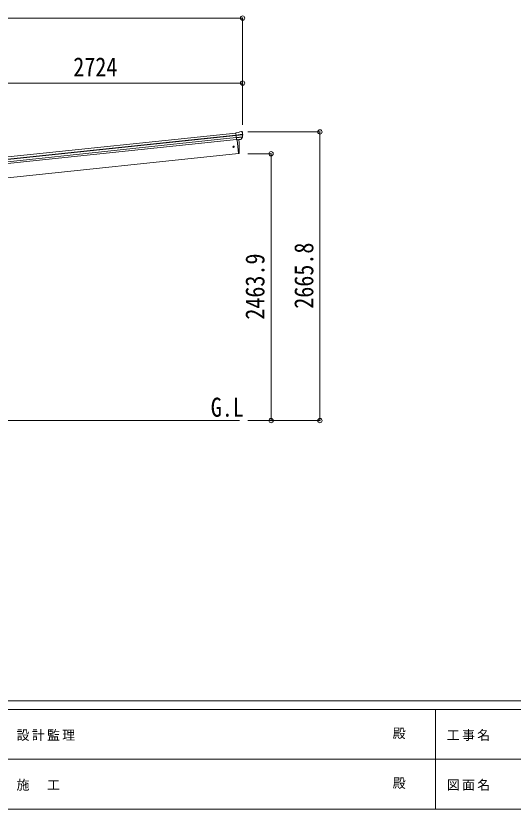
# Model space of a CAD drawing. Units: millimetres at full size, sheet at 1:40. Extents: x -11243 to 11243, y -7760 to 7760.
# Drawn here: x -4470 to 119, y -7760 to -435 of the extents above; entities that cross this region are included whole.
import ezdxf
from ezdxf.enums import TextEntityAlignment as Align

# ---------------------------------------------------------------- set-up
doc = ezdxf.new("R2010")
doc.units = ezdxf.units.MM
doc.header["$LTSCALE"] = 40
doc.header["$PDMODE"] = 32
doc.header["$PDSIZE"] = 40
for name, color, linetype, lineweight in [('0-0_0', 7, 'Continuous', 9), ('0-3_ELV2', 4, 'Continuous', 9), ('0-6_OTH_LINE', 6, 'Continuous', 9), ('F-0_240', 7, 'Continuous', 9)]:
    doc.layers.add(name, color=color, linetype=linetype, lineweight=lineweight)
doc.layers.add('0-7_SHAPE', color=7, linetype='Continuous')
doc.styles.add('ＭＳ ゴシック', font='')
doc.styles.get('ＭＳ ゴシック').set_extended_font_data('MS Gothic')

msp = doc.modelspace()

# ---------------------------------------------------------------- linework, layer by layer
at = {"layer": '0-0_0'}
msp.add_line((-4924.07, -4172.36), (-2406.62, -4172.36), dxfattribs=at)
at = {"layer": '0-3_ELV2'}
for p, q in [((-5041.66, -1790.31), (-2440.41, -1516.91)), ((-5039.67, -1809.2), (-2438.42, -1535.8)), ((-2414.1, -1512.13), (-2440.62, -1514.91)), ((-2433.83, -1579.47), (-2440.62, -1514.91)), ((-2438.46, -1535.44), (-2378.72, -1529.17)), ((-2378.24, -1535.03), (-2437.85, -1541.3)), ((-2414.1, -1512.13), (-2402.5, -1505.16)), ((-2401.27, -1504.75), (-2387.78, -1503.33)), ((-2384.11, -1504.42), (-2384.12, -1504.41)), ((-2384.11, -1504.42), (-2378.93, -1508.61)), ((-2377.55, -1512.31), (-2377.86, -1510.46)), ((-5039.23, -1813.38), (-2437.99, -1539.98)), ((-5037.15, -1833.24), (-2435.9, -1559.84)), ((-2434.14, -1576.58), (-5035.39, -1849.98)), ((-2379.08, -1551.79), (-2436.11, -1557.78)), ((-2380.47, -1556.45), (-2435.64, -1562.25)), ((-2390.48, -1574.68), (-2433.86, -1579.24)), ((-2433.83, -1579.47), (-2423.89, -1578.42)), ((-2426.95, -1578.74), (-2413.56, -1706.13)), ((-2423.89, -1578.42), (-2423.62, -1578.49)), ((-2423.62, -1578.49), (-2398.29, -1575.82)), ((-2398.29, -1575.82), (-2398.03, -1575.7)), ((-2398.03, -1575.7), (-2390.34, -1574.9)), ((-2389.03, -1573.03), (-2379.58, -1554.73)), ((-2387.98, -1573.46), (-2377.86, -1555.2)), ((-2413.56, -1706.13), (-4924.07, -1970)), ((-2413.56, -1706.13), (-2411.51, -1705.85))]:
    msp.add_line(p, q, dxfattribs=at)
msp.add_circle((-2460.36, -1643.58), 6.5, dxfattribs=at)
for centre, radius, start, end in [((-2400.95, -1507.73), 3, 96.02369, 120.97631), ((-2387.26, -1508.3), 5, 51.04426, 95.95574), ((-2571.1, -1533.96), 192.44, 1.4271, 6.57578), ((-2578.44, -1533.42), 200.2, 354.20009, 359.53883), ((-2333.45, -1527.05), 45.32, 182.67122, 185.64518), ((-2378.06, -1536.37), 1.35, 95.1605, 97.91927), ((-2375.45, -1534.81), 2.74, 179.02151, 184.43412), ((-2578.44, -1533.42), 202, 354.13916, 6), ((-3308.17, -1665.93), 900, 357.63919, 5.64987), ((-2390.6, -1572.01), 2.99, 285.2717, 331.00739), ((-2382.25, -1553.35), 3, 332.69111, 354.20009), ((-2380.48, -1553.74), 3, 331, 354.13916), ((-2411.93, -1702.88), 3, 278, 357.63919)]:
    msp.add_arc(centre, radius, start, end, dxfattribs=at)
for centre, major_axis, ratio, start_param, end_param in [((-2379.81, -1511.91), (-0.87, 5.91), 0.020485, 0.671432, 1.5691306), ((-2385.2, -1507.4), (5.88, -1.31), 0.24881, 0.460585, 0.4641038), ((-2380.82, -1510.94), (-2.34, 1.9), 0.995767, 3.9859716, 4.712389), ((-2576.13, -1555.37), (-20.92, 199.05), 0.994373, 4.7113789, 4.7277536), ((-2390.79, -1571.7), (-0.11, 3), 0.642905, 3.2459383, 4.203928), ((-2390.66, -1571.91), (1.66, -2.51), 0.997631, 5.8041905, 5.8929484), ((-2390.73, -1571.8), (3.53, -2.11), 0.650902, 5.2561448, 5.3289554), ((-2388.36, -1571.45), (1.08, 3.13), 0.040856, 2.1135035, 2.1416249)]:
    msp.add_ellipse(centre, major_axis=major_axis, ratio=ratio, start_param=start_param, end_param=end_param, dxfattribs=at)
at = {"layer": '0-6_OTH_LINE'}
for p, q in [((-2377.82, -455.31), (-7842.32, -455.31)), ((-2377.82, -455.31), (-2377.82, -1442.49)), ((-5102.07, -1055.31), (-2377.82, -1055.31)), ((-1663.82, -1506.56), (-2327.69, -1506.56)), ((-1663.82, -1506.56), (-1663.82, -4172.36)), ((-2114.82, -1708.46), (-2327.69, -1708.46)), ((-2114.82, -1708.46), (-2114.82, -4172.36)), ((-2114.82, -4172.36), (-2327.69, -4172.36)), ((-1663.82, -4172.36), (-2327.69, -4172.36))]:
    msp.add_line(p, q, dxfattribs=at)
for p in [(-2377.82, -455.31), (-2377.82, -1055.31), (-1663.82, -1506.56), (-2114.82, -1708.46), (-2114.82, -4172.36), (-1663.82, -4172.36)]:
    msp.add_point(p, dxfattribs=at)
at = {"layer": 'F-0_240', "color": 5}
for p, q in [((-11242.74, -6760), (10677.26, -6760)), ((-11242.74, -6840), (7121.58, -6840)), ((-598.42, -6840), (-598.42, -7760)), ((-4598.42, -7300), (3601.58, -7300)), ((-11242.74, -7760), (10677.26, -7760))]:
    msp.add_line(p, q, dxfattribs=at)

# ---------------------------------------------------------------- texts
at = {"layer": '0-6_OTH_LINE', "color": 7, "style": 'ＭＳ ゴシック', "width": 0.85}
msp.add_text('2724', height=176, dxfattribs=at).set_placement((-3939.94, -1047.31), align=Align.BOTTOM_LEFT)
for s, p in [('2665.8', (-1671.82, -3139.46)), ('2463.9', (-2122.82, -3240.41))]:
    msp.add_text(s, height=176, rotation=90, dxfattribs=at).set_placement(p, align=Align.BOTTOM_LEFT)
at = {"layer": '0-7_SHAPE', "style": 'ＭＳ ゴシック', "width": 0.85}
msp.add_text('G.L', height=176, dxfattribs=at).set_placement((-2671.08, -4189.56), align=Align.BOTTOM_LEFT)
at = {"layer": 'F-0_240', "style": 'ＭＳ ゴシック'}
for p in [(-992.7, -7130), (-992.7, -7590)]:
    msp.add_text('殿', height=87.98, dxfattribs=at).set_placement(p, align=Align.BOTTOM_LEFT)
at = {"layer": 'F-0_240', "char_height": 87.98, "attachment_point": 7, "style": 'ＭＳ ゴシック'}
for s, insert in [('\\T1.17;設計監理', (-4463.32, -7130)), ('\\T1.17;工事名', (-492.95, -7130)), ('\\T1.17;施\u3000工', (-4463.32, -7590)), ('\\T1.17;図面名', (-492.95, -7590))]:
    msp.add_mtext(s, dxfattribs=dict(at, insert=insert))

doc.saveas('drawing.dxf')
